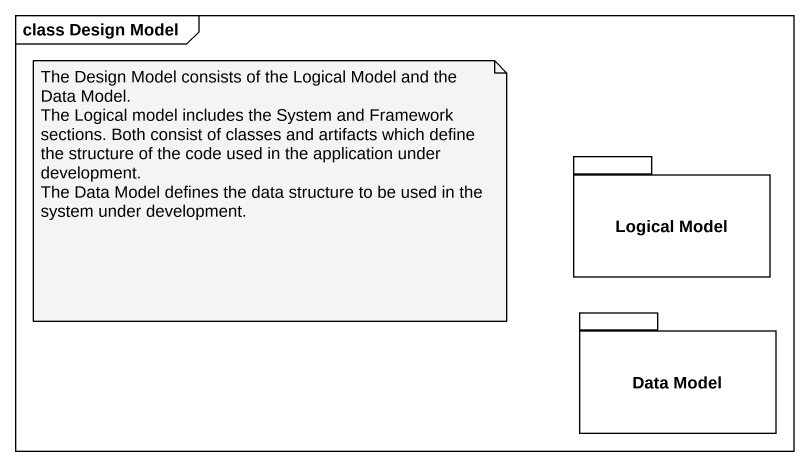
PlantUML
@startuml
mainframe class Design Model
package "Logical Model" as Logical_Model {
}
package "Data Model" as Data_Model {
}
note as N1
  The Design Model consists of the Logical Model and the Data Model.
  The Logical model includes the System and Framework sections. Both consist of classes and artifacts which define the structure of the code used in the application under development.
  The Data Model defines the data structure to be used in the system under development.
end note
@enduml
